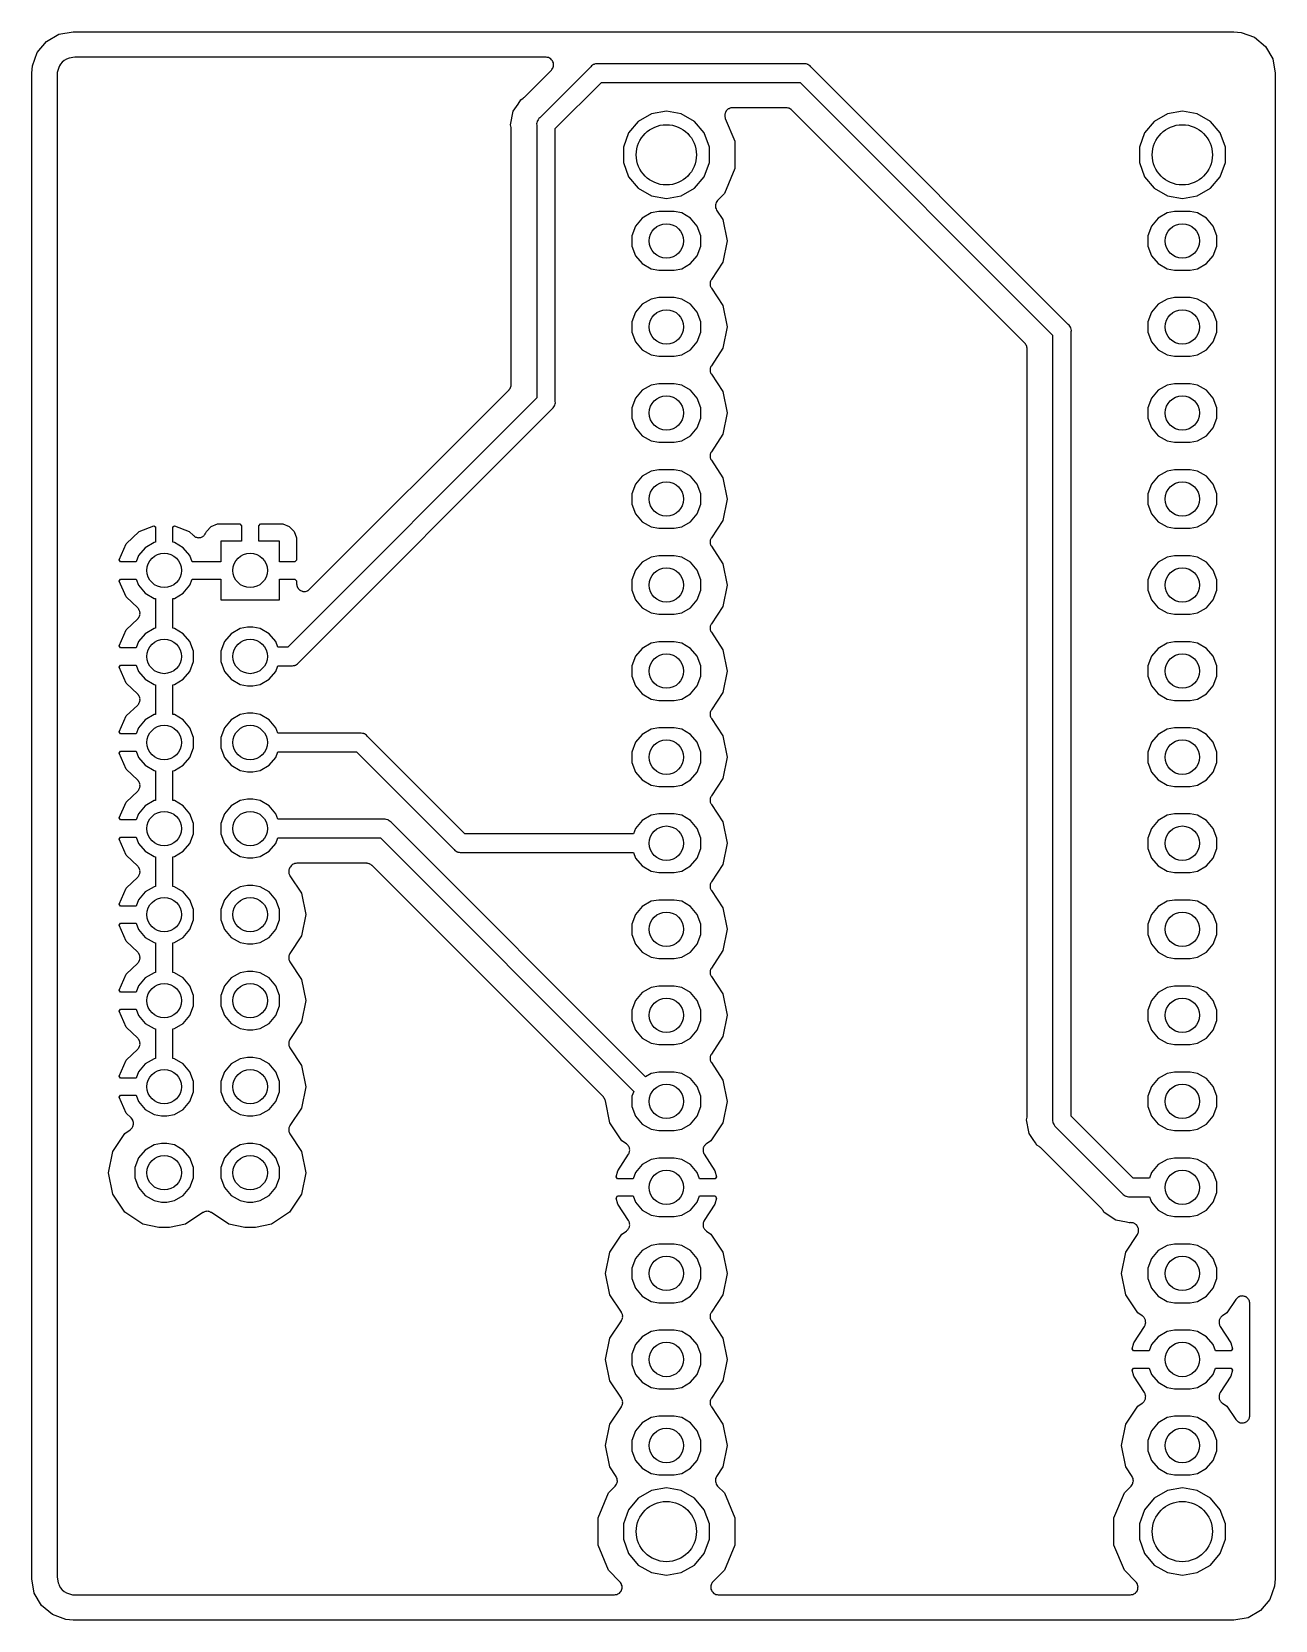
# Model space of a CAD drawing. Extents: x 2.9 to 39.7, y 4.1 to 51.
import ezdxf

# ---------------------------------------------------------------- set-up
doc = ezdxf.new("R2010")
doc.units = 0
doc.header["$MEASUREMENT"] = 0
doc.layers.add('BLACK', color=7, linetype='CONTINUOUS')

msp = doc.modelspace()

# ---------------------------------------------------------------- linework, layer by layer
at = {"layer": 'BLACK', "linetype": 'CONTINUOUS'}
for points in [[(4.164, 4.068), (3.952, 4.086), (3.552, 4.232), (3.228, 4.504), (3.016, 4.871), (2.942, 5.292), (2.942, 49.736), (2.961, 49.948), (3.106, 50.348), (3.378, 50.672), (3.745, 50.884), (4.166, 50.958), (38.45, 50.958), (38.662, 50.939), (39.062, 50.794), (39.386, 50.522), (39.598, 50.155), (39.672, 49.734), (39.672, 5.29), (39.653, 5.078), (39.508, 4.678), (39.236, 4.354), (38.869, 4.142), (38.448, 4.068)], [(3.695, 5.358), (3.695, 5.338), (3.725, 5.17), (3.74, 5.128), (3.752, 5.097), (3.792, 5.028), (3.835, 4.977), (3.842, 4.968), (3.903, 4.917), (3.97, 4.878), (4.088, 4.835), (4.117, 4.83), (4.146, 4.822), (4.187, 4.819), (4.197, 4.819), (4.207, 4.818), (20.155, 4.818), (20.184, 4.823), (20.213, 4.825), (20.222, 4.83), (20.232, 4.831), (20.258, 4.846), (20.284, 4.858), (20.291, 4.865), (20.3, 4.87), (20.319, 4.893), (20.339, 4.914), (20.344, 4.923), (20.35, 4.93), (20.36, 4.958), (20.372, 4.985), (20.373, 4.994), (20.377, 5.004), (20.377, 5.033), (20.379, 5.062), (20.377, 5.072), (20.377, 5.082), (20.367, 5.109), (20.359, 5.138), (20.353, 5.146), (20.35, 5.155), (20.331, 5.178), (20.314, 5.202), (19.976, 5.541), (19.668, 6.283), (19.668, 7.087), (19.976, 7.829), (20.176, 8.029), (20.197, 8.059), (20.219, 8.089), (20.219, 8.091), (20.221, 8.093), (20.23, 8.129), (20.24, 8.164), (20.24, 8.166), (20.241, 8.169), (20.238, 8.205), (20.235, 8.242), (20.234, 8.244), (20.234, 8.247), (20.219, 8.28), (20.204, 8.313), (20.016, 8.595), (19.89, 9.225), (20.016, 9.854), (20.36, 10.37), (20.366, 10.383), (20.375, 10.395), (20.382, 10.419), (20.391, 10.441), (20.392, 10.456), (20.397, 10.47), (20.395, 10.495), (20.397, 10.519), (20.392, 10.533), (20.391, 10.548), (20.382, 10.571), (20.375, 10.594), (20.366, 10.606), (20.36, 10.62), (20.016, 11.135), (19.89, 11.765), (20.016, 12.394), (20.36, 12.91), (20.366, 12.923), (20.375, 12.935), (20.382, 12.959), (20.391, 12.981), (20.392, 12.996), (20.397, 13.01), (20.395, 13.035), (20.397, 13.059), (20.392, 13.073), (20.391, 13.088), (20.382, 13.111), (20.375, 13.134), (20.366, 13.146), (20.36, 13.16), (20.016, 13.675), (19.89, 14.305), (20.016, 14.934), (20.372, 15.468), (20.506, 15.557), (20.519, 15.57), (20.533, 15.579), (20.547, 15.596), (20.562, 15.611), (20.57, 15.627), (20.581, 15.641), (20.587, 15.662), (20.597, 15.681), (20.599, 15.699), (20.604, 15.716), (20.603, 15.738), (20.605, 15.759), (20.601, 15.776), (20.6, 15.794), (20.592, 15.814), (20.587, 15.835), (20.577, 15.85), (20.57, 15.866), (20.257, 16.354), (20.207, 16.53), (20.246, 16.591), (20.709, 16.591), (20.776, 16.406), (20.972, 16.173), (21.236, 16.021), (21.46, 15.981), (21.916, 15.981), (22.14, 16.021), (22.404, 16.173), (22.6, 16.406), (22.667, 16.591), (23.13, 16.591), (23.169, 16.53), (23.119, 16.354), (22.806, 15.866), (22.799, 15.85), (22.789, 15.835), (22.784, 15.814), (22.776, 15.794), (22.775, 15.776), (22.771, 15.759), (22.773, 15.738), (22.772, 15.716), (22.777, 15.699), (22.779, 15.681), (22.789, 15.662), (22.795, 15.641), (22.806, 15.627), (22.814, 15.611), (22.829, 15.596), (22.843, 15.579), (22.857, 15.57), (22.87, 15.557), (23.004, 15.468), (23.36, 14.934), (23.486, 14.305), (23.36, 13.675), (23.016, 13.16), (23.01, 13.146), (23.001, 13.134), (22.994, 13.111), (22.985, 13.088), (22.984, 13.073), (22.979, 13.059), (22.981, 13.035), (22.979, 13.01), (22.984, 12.996), (22.985, 12.981), (22.994, 12.959), (23.001, 12.935), (23.01, 12.923), (23.016, 12.91), (23.36, 12.394), (23.486, 11.765), (23.36, 11.135), (23.016, 10.62), (23.01, 10.606), (23.001, 10.594), (22.994, 10.571), (22.985, 10.548), (22.984, 10.533), (22.979, 10.519), (22.981, 10.495), (22.979, 10.47), (22.984, 10.456), (22.985, 10.441), (22.994, 10.419), (23.001, 10.395), (23.01, 10.383), (23.016, 10.37), (23.36, 9.854), (23.486, 9.225), (23.36, 8.595), (23.172, 8.313), (23.157, 8.28), (23.142, 8.247), (23.142, 8.244), (23.141, 8.242), (23.138, 8.205), (23.135, 8.169), (23.136, 8.166), (23.136, 8.164), (23.146, 8.129), (23.155, 8.093), (23.157, 8.091), (23.157, 8.089), (23.179, 8.059), (23.2, 8.029), (23.4, 7.829), (23.708, 7.087), (23.708, 6.283), (23.4, 5.541), (23.062, 5.202), (23.045, 5.178), (23.026, 5.155), (23.023, 5.146), (23.017, 5.138), (23.009, 5.109), (22.999, 5.082), (22.999, 5.072), (22.997, 5.062), (22.999, 5.033), (22.999, 5.004), (23.003, 4.994), (23.004, 4.985), (23.016, 4.958), (23.026, 4.93), (23.032, 4.923), (23.037, 4.914), (23.057, 4.893), (23.076, 4.87), (23.085, 4.865), (23.092, 4.858), (23.119, 4.846), (23.144, 4.831), (23.154, 4.83), (23.163, 4.825), (23.192, 4.823), (23.221, 4.818), (35.395, 4.818), (35.424, 4.823), (35.453, 4.825), (35.462, 4.83), (35.472, 4.831), (35.498, 4.846), (35.524, 4.858), (35.531, 4.865), (35.54, 4.87), (35.559, 4.893), (35.579, 4.914), (35.584, 4.923), (35.59, 4.93), (35.6, 4.958), (35.612, 4.985), (35.613, 4.994), (35.617, 5.004), (35.617, 5.033), (35.619, 5.062), (35.617, 5.072), (35.617, 5.082), (35.607, 5.109), (35.599, 5.138), (35.593, 5.146), (35.59, 5.155), (35.571, 5.178), (35.554, 5.202), (35.216, 5.541), (34.908, 6.283), (34.908, 7.087), (35.216, 7.829), (35.416, 8.029), (35.437, 8.059), (35.459, 8.089), (35.459, 8.091), (35.461, 8.093), (35.47, 8.129), (35.48, 8.164), (35.48, 8.166), (35.481, 8.169), (35.478, 8.205), (35.475, 8.242), (35.474, 8.244), (35.474, 8.247), (35.459, 8.28), (35.444, 8.313), (35.256, 8.595), (35.13, 9.225), (35.256, 9.854), (35.612, 10.388), (35.746, 10.477), (35.759, 10.49), (35.773, 10.499), (35.787, 10.516), (35.802, 10.531), (35.81, 10.547), (35.821, 10.561), (35.827, 10.582), (35.837, 10.601), (35.839, 10.619), (35.844, 10.636), (35.843, 10.658), (35.845, 10.679), (35.841, 10.696), (35.84, 10.714), (35.832, 10.734), (35.827, 10.755), (35.817, 10.77), (35.81, 10.786), (35.497, 11.274), (35.447, 11.45), (35.486, 11.511), (35.949, 11.511), (36.016, 11.326), (36.212, 11.093), (36.476, 10.941), (36.7, 10.901), (37.156, 10.901), (37.38, 10.941), (37.644, 11.093), (37.84, 11.326), (37.907, 11.511), (38.37, 11.511), (38.409, 11.45), (38.359, 11.274), (38.046, 10.786), (38.039, 10.77), (38.029, 10.755), (38.024, 10.734), (38.016, 10.714), (38.015, 10.696), (38.011, 10.679), (38.013, 10.658), (38.012, 10.636), (38.017, 10.619), (38.019, 10.601), (38.029, 10.582), (38.035, 10.561), (38.046, 10.547), (38.054, 10.531), (38.069, 10.516), (38.083, 10.499), (38.097, 10.49), (38.11, 10.477), (38.244, 10.388), (38.51, 9.99), (38.518, 9.981), (38.525, 9.97), (38.545, 9.953), (38.564, 9.933), (38.575, 9.928), (38.585, 9.92), (38.61, 9.911), (38.634, 9.899), (38.646, 9.897), (38.658, 9.893), (38.685, 9.893), (38.712, 9.89), (38.724, 9.893), (38.736, 9.893), (38.761, 9.902), (38.788, 9.909), (38.798, 9.916), (38.81, 9.92), (38.83, 9.937), (38.853, 9.952), (38.86, 9.962), (38.869, 9.97), (38.883, 9.993), (38.899, 10.015), (38.902, 10.027), (38.908, 10.038), (38.913, 10.064), (38.921, 10.09), (38.92, 10.103), (38.922, 10.115), (38.922, 13.415), (38.92, 13.427), (38.921, 13.439), (38.913, 13.465), (38.908, 13.492), (38.902, 13.502), (38.899, 13.514), (38.883, 13.536), (38.869, 13.559), (38.86, 13.567), (38.853, 13.577), (38.83, 13.592), (38.81, 13.61), (38.798, 13.614), (38.788, 13.621), (38.761, 13.627), (38.736, 13.636), (38.724, 13.636), (38.712, 13.639), (38.685, 13.636), (38.658, 13.636), (38.646, 13.632), (38.634, 13.631), (38.61, 13.619), (38.585, 13.61), (38.575, 13.602), (38.564, 13.596), (38.545, 13.577), (38.525, 13.559), (38.518, 13.549), (38.51, 13.54), (38.244, 13.141), (38.11, 13.052), (38.097, 13.04), (38.083, 13.03), (38.069, 13.013), (38.054, 12.998), (38.046, 12.982), (38.035, 12.968), (38.029, 12.947), (38.019, 12.928), (38.017, 12.91), (38.012, 12.894), (38.013, 12.872), (38.011, 12.85), (38.015, 12.833), (38.016, 12.816), (38.024, 12.796), (38.029, 12.774), (38.039, 12.76), (38.046, 12.743), (38.359, 12.256), (38.409, 12.079), (38.37, 12.019), (37.907, 12.019), (37.84, 12.203), (37.644, 12.437), (37.38, 12.589), (37.156, 12.628), (36.7, 12.628), (36.476, 12.589), (36.212, 12.437), (36.016, 12.203), (35.949, 12.019), (35.486, 12.019), (35.447, 12.079), (35.497, 12.256), (35.81, 12.743), (35.817, 12.76), (35.827, 12.774), (35.832, 12.796), (35.84, 12.816), (35.841, 12.833), (35.845, 12.85), (35.843, 12.872), (35.844, 12.894), (35.839, 12.91), (35.837, 12.928), (35.827, 12.947), (35.821, 12.968), (35.81, 12.982), (35.802, 12.998), (35.787, 13.013), (35.773, 13.03), (35.759, 13.04), (35.746, 13.052), (35.612, 13.141), (35.256, 13.675), (35.13, 14.305), (35.256, 14.934), (35.6, 15.45), (35.606, 15.463), (35.615, 15.475), (35.622, 15.499), (35.631, 15.521), (35.632, 15.536), (35.637, 15.55), (35.635, 15.575), (35.637, 15.599), (35.632, 15.613), (35.631, 15.628), (35.622, 15.651), (35.621, 15.653), (35.619, 15.661), (35.618, 15.664), (35.615, 15.674), (35.606, 15.686), (35.6, 15.7), (35.597, 15.705), (35.586, 15.715), (35.579, 15.728), (35.57, 15.735), (35.569, 15.737), (35.561, 15.742), (35.56, 15.743), (35.543, 15.761), (35.529, 15.768), (35.518, 15.777), (35.495, 15.785), (35.473, 15.796), (35.458, 15.797), (35.444, 15.802), (35.419, 15.802), (35.395, 15.804), (35.381, 15.801), (35.366, 15.8), (35.362, 15.8), (35.283, 15.815), (34.962, 15.879), (34.623, 16.106), (34.578, 16.173), (34.563, 16.189), (34.55, 16.207), (32.734, 18.023), (32.716, 18.036), (32.7, 18.051), (32.633, 18.096), (32.588, 18.163), (32.523, 18.26), (32.406, 18.435), (32.396, 18.485), (32.327, 18.835), (32.343, 18.914), (32.343, 18.936), (32.347, 18.958), (32.347, 41.6), (32.345, 41.61), (32.346, 41.62), (32.339, 41.648), (32.333, 41.677), (32.328, 41.686), (32.326, 41.695), (32.309, 41.719), (32.294, 41.745), (32.287, 41.751), (32.281, 41.759), (25.393, 48.647), (25.385, 48.653), (25.379, 48.66), (25.353, 48.675), (25.329, 48.692), (25.32, 48.694), (25.311, 48.699), (25.282, 48.705), (25.254, 48.712), (25.244, 48.711), (25.234, 48.713), (23.636, 48.713), (23.612, 48.709), (23.588, 48.708), (23.574, 48.702), (23.559, 48.699), (23.538, 48.687), (23.515, 48.678), (23.504, 48.668), (23.492, 48.66), (23.476, 48.642), (23.458, 48.625), (23.451, 48.612), (23.441, 48.6), (23.433, 48.577), (23.422, 48.556), (23.42, 48.541), (23.415, 48.527), (23.415, 48.503), (23.411, 48.478), (23.415, 48.464), (23.415, 48.449), (23.423, 48.426), (23.428, 48.402), (23.708, 47.727), (23.708, 46.923), (23.4, 46.181), (23.2, 45.98), (23.179, 45.95), (23.157, 45.921), (23.157, 45.918), (23.155, 45.916), (23.146, 45.881), (23.136, 45.846), (23.136, 45.843), (23.135, 45.841), (23.138, 45.804), (23.141, 45.768), (23.142, 45.766), (23.142, 45.763), (23.157, 45.73), (23.172, 45.696), (23.36, 45.415), (23.486, 44.785), (23.36, 44.155), (23.016, 43.64), (23.01, 43.626), (23.001, 43.615), (22.994, 43.591), (22.985, 43.568), (22.984, 43.554), (22.979, 43.539), (22.981, 43.515), (22.979, 43.491), (22.984, 43.476), (22.985, 43.462), (22.994, 43.439), (23.001, 43.415), (23.01, 43.404), (23.016, 43.39), (23.36, 42.875), (23.486, 42.245), (23.36, 41.615), (23.016, 41.1), (23.01, 41.086), (23.001, 41.075), (22.994, 41.051), (22.985, 41.028), (22.984, 41.014), (22.979, 40.999), (22.981, 40.975), (22.979, 40.951), (22.984, 40.936), (22.985, 40.922), (22.994, 40.899), (23.001, 40.875), (23.01, 40.864), (23.016, 40.85), (23.36, 40.335), (23.486, 39.705), (23.36, 39.075), (23.016, 38.56), (23.01, 38.546), (23.001, 38.535), (22.994, 38.511), (22.985, 38.488), (22.984, 38.474), (22.979, 38.459), (22.981, 38.435), (22.979, 38.411), (22.984, 38.396), (22.985, 38.382), (22.994, 38.359), (23.001, 38.335), (23.01, 38.324), (23.016, 38.31), (23.36, 37.794), (23.486, 37.165), (23.36, 36.535), (23.016, 36.02), (23.01, 36.006), (23.001, 35.994), (22.994, 35.971), (22.985, 35.948), (22.984, 35.933), (22.979, 35.919), (22.981, 35.895), (22.979, 35.87), (22.984, 35.856), (22.985, 35.841), (22.994, 35.819), (23.001, 35.795), (23.01, 35.783), (23.016, 35.77), (23.36, 35.254), (23.486, 34.625), (23.36, 33.995), (23.016, 33.48), (23.01, 33.466), (23.001, 33.454), (22.994, 33.431), (22.985, 33.408), (22.984, 33.393), (22.979, 33.379), (22.981, 33.355), (22.979, 33.33), (22.984, 33.316), (22.985, 33.301), (22.994, 33.279), (23.001, 33.255), (23.01, 33.243), (23.016, 33.23), (23.36, 32.714), (23.486, 32.085), (23.36, 31.455), (23.016, 30.94), (23.01, 30.926), (23.001, 30.914), (22.994, 30.891), (22.985, 30.868), (22.984, 30.853), (22.979, 30.839), (22.981, 30.815), (22.979, 30.79), (22.984, 30.776), (22.985, 30.761), (22.994, 30.739), (23.001, 30.715), (23.01, 30.703), (23.016, 30.69), (23.36, 30.174), (23.486, 29.545), (23.36, 28.915), (23.016, 28.4), (23.01, 28.386), (23.001, 28.374), (22.994, 28.351), (22.985, 28.328), (22.984, 28.313), (22.979, 28.299), (22.981, 28.275), (22.979, 28.25), (22.984, 28.236), (22.985, 28.221), (22.994, 28.199), (23.001, 28.175), (23.01, 28.163), (23.016, 28.15), (23.36, 27.634), (23.486, 27.005), (23.36, 26.375), (23.016, 25.86), (23.01, 25.846), (23.001, 25.834), (22.994, 25.811), (22.985, 25.788), (22.984, 25.773), (22.979, 25.759), (22.981, 25.735), (22.979, 25.71), (22.984, 25.696), (22.985, 25.681), (22.994, 25.659), (23.001, 25.635), (23.01, 25.623), (23.016, 25.61), (23.36, 25.094), (23.486, 24.465), (23.36, 23.835), (23.016, 23.32), (23.01, 23.306), (23.001, 23.294), (22.994, 23.271), (22.985, 23.248), (22.984, 23.233), (22.979, 23.219), (22.981, 23.195), (22.979, 23.17), (22.984, 23.156), (22.985, 23.141), (22.994, 23.119), (23.001, 23.095), (23.01, 23.083), (23.016, 23.07), (23.36, 22.554), (23.486, 21.925), (23.36, 21.295), (23.016, 20.78), (23.01, 20.766), (23.001, 20.754), (22.994, 20.731), (22.985, 20.708), (22.984, 20.693), (22.979, 20.679), (22.981, 20.655), (22.979, 20.63), (22.984, 20.616), (22.985, 20.601), (22.994, 20.579), (23.001, 20.555), (23.01, 20.543), (23.016, 20.53), (23.36, 20.014), (23.486, 19.385), (23.36, 18.755), (23.004, 18.221), (22.87, 18.132), (22.857, 18.12), (22.843, 18.11), (22.829, 18.093), (22.814, 18.078), (22.806, 18.062), (22.795, 18.048), (22.789, 18.027), (22.779, 18.008), (22.777, 17.99), (22.772, 17.974), (22.773, 17.952), (22.771, 17.93), (22.775, 17.913), (22.776, 17.896), (22.784, 17.876), (22.789, 17.854), (22.799, 17.84), (22.806, 17.823), (23.119, 17.336), (23.169, 17.159), (23.13, 17.099), (22.667, 17.099), (22.6, 17.283), (22.404, 17.517), (22.14, 17.669), (21.916, 17.708), (21.46, 17.708), (21.236, 17.669), (20.972, 17.517), (20.776, 17.283), (20.709, 17.099), (20.246, 17.099), (20.207, 17.159), (20.257, 17.336), (20.57, 17.823), (20.577, 17.84), (20.587, 17.854), (20.592, 17.876), (20.6, 17.896), (20.601, 17.913), (20.605, 17.93), (20.603, 17.952), (20.604, 17.974), (20.599, 17.99), (20.597, 18.008), (20.587, 18.027), (20.581, 18.048), (20.57, 18.062), (20.562, 18.078), (20.547, 18.093), (20.533, 18.11), (20.519, 18.12), (20.506, 18.132), (20.372, 18.221), (20.016, 18.755), (19.888, 19.399), (19.878, 19.424), (19.871, 19.45), (19.864, 19.46), (19.859, 19.471), (19.842, 19.492), (19.826, 19.514), (12.994, 26.346), (12.986, 26.351), (12.98, 26.359), (12.954, 26.374), (12.93, 26.39), (12.921, 26.393), (12.912, 26.398), (12.883, 26.403), (12.855, 26.411), (12.845, 26.41), (12.835, 26.412), (10.77, 26.412), (10.739, 26.406), (10.707, 26.403), (10.701, 26.399), (10.693, 26.398), (10.666, 26.382), (10.637, 26.368), (10.632, 26.363), (10.626, 26.359), (10.605, 26.335), (10.583, 26.312), (10.57, 26.292), (10.564, 26.278), (10.555, 26.266), (10.548, 26.242), (10.539, 26.22), (10.538, 26.205), (10.533, 26.191), (10.535, 26.167), (10.533, 26.142), (10.538, 26.128), (10.539, 26.113), (10.548, 26.091), (10.555, 26.067), (10.564, 26.055), (10.57, 26.042), (10.914, 25.526), (11.04, 24.897), (10.914, 24.267), (10.57, 23.752), (10.564, 23.738), (10.555, 23.726), (10.548, 23.702), (10.539, 23.68), (10.538, 23.665), (10.533, 23.651), (10.535, 23.627), (10.533, 23.602), (10.538, 23.588), (10.539, 23.573), (10.548, 23.551), (10.555, 23.527), (10.564, 23.515), (10.57, 23.502), (10.914, 22.986), (11.04, 22.357), (10.914, 21.727), (10.57, 21.212), (10.564, 21.198), (10.555, 21.186), (10.548, 21.162), (10.539, 21.14), (10.538, 21.125), (10.533, 21.111), (10.535, 21.087), (10.533, 21.062), (10.538, 21.048), (10.539, 21.033), (10.548, 21.011), (10.555, 20.987), (10.564, 20.975), (10.57, 20.962), (10.914, 20.446), (11.04, 19.817), (10.914, 19.187), (10.57, 18.672), (10.564, 18.658), (10.555, 18.646), (10.548, 18.622), (10.539, 18.6), (10.538, 18.585), (10.533, 18.571), (10.535, 18.547), (10.533, 18.522), (10.538, 18.508), (10.539, 18.493), (10.548, 18.471), (10.555, 18.447), (10.564, 18.435), (10.57, 18.422), (10.914, 17.906), (11.04, 17.277), (10.914, 16.647), (10.558, 16.113), (10.024, 15.757), (9.553, 15.663), (9.235, 15.663), (8.765, 15.757), (8.249, 16.101), (8.236, 16.107), (8.224, 16.116), (8.2, 16.123), (8.178, 16.132), (8.163, 16.133), (8.149, 16.138), (8.124, 16.136), (8.1, 16.138), (8.086, 16.133), (8.071, 16.132), (8.048, 16.123), (8.025, 16.116), (8.013, 16.107), (7.999, 16.101), (7.484, 15.757), (7.013, 15.663), (6.695, 15.663), (6.225, 15.757), (5.691, 16.113), (5.334, 16.647), (5.209, 17.277), (5.334, 17.906), (5.691, 18.44), (5.848, 18.545), (5.852, 18.548), (5.856, 18.55), (5.88, 18.575), (5.904, 18.599), (5.907, 18.603), (5.91, 18.607), (5.924, 18.638), (5.939, 18.669), (5.94, 18.674), (5.942, 18.678), (5.944, 18.712), (5.948, 18.747), (5.946, 18.751), (5.947, 18.756), (5.937, 18.789), (5.929, 18.822), (5.926, 18.827), (5.925, 18.831), (5.905, 18.859), (5.886, 18.887), (5.882, 18.89), (5.879, 18.894), (5.734, 19.033), (5.527, 19.504), (5.565, 19.563), (6.028, 19.563), (6.095, 19.378), (6.291, 19.145), (6.554, 18.993), (6.779, 18.953), (6.93, 18.953), (7.154, 18.993), (7.418, 19.145), (7.614, 19.378), (7.718, 19.664), (7.718, 19.969), (7.614, 20.255), (7.418, 20.488), (7.154, 20.641), (7.108, 20.649), (7.108, 21.524), (7.154, 21.533), (7.418, 21.685), (7.614, 21.918), (7.718, 22.204), (7.718, 22.509), (7.614, 22.795), (7.418, 23.028), (7.154, 23.181), (7.108, 23.189), (7.108, 24.064), (7.154, 24.073), (7.418, 24.225), (7.614, 24.458), (7.718, 24.744), (7.718, 25.049), (7.614, 25.335), (7.418, 25.568), (7.154, 25.721), (7.108, 25.729), (7.108, 26.604), (7.154, 26.613), (7.418, 26.765), (7.614, 26.998), (7.718, 27.284), (7.718, 27.589), (7.614, 27.875), (7.418, 28.108), (7.154, 28.261), (7.108, 28.269), (7.108, 29.144), (7.154, 29.153), (7.418, 29.305), (7.614, 29.538), (7.718, 29.824), (7.718, 30.129), (7.614, 30.415), (7.418, 30.648), (7.154, 30.801), (7.108, 30.809), (7.108, 31.684), (7.154, 31.693), (7.418, 31.845), (7.614, 32.078), (7.718, 32.364), (7.718, 32.669), (7.614, 32.955), (7.418, 33.188), (7.154, 33.341), (7.108, 33.349), (7.108, 34.224), (7.154, 34.233), (7.418, 34.385), (7.614, 34.618), (7.681, 34.803), (8.531, 34.803), (8.531, 34.193), (10.258, 34.193), (10.258, 34.803), (10.715, 34.803), (10.766, 34.751), (10.766, 34.66), (10.771, 34.631), (10.774, 34.601), (10.778, 34.592), (10.78, 34.583), (10.794, 34.557), (10.807, 34.531), (10.814, 34.524), (10.819, 34.515), (10.841, 34.496), (10.862, 34.475), (10.871, 34.471), (10.878, 34.465), (10.906, 34.455), (10.933, 34.442), (10.943, 34.441), (10.952, 34.438), (10.981, 34.438), (11.011, 34.435), (11.02, 34.438), (11.03, 34.438), (11.058, 34.448), (11.086, 34.456), (11.094, 34.461), (11.104, 34.465), (11.126, 34.484), (11.15, 34.501), (17.041, 40.392), (17.047, 40.4), (17.054, 40.406), (17.069, 40.432), (17.086, 40.456), (17.088, 40.465), (17.093, 40.474), (17.099, 40.503), (17.106, 40.531), (17.105, 40.541), (17.107, 40.551), (17.107, 48.091), (17.103, 48.113), (17.103, 48.135), (17.087, 48.214), (17.166, 48.614), (17.307, 48.824), (17.393, 48.953), (17.46, 48.998), (17.476, 49.013), (17.494, 49.026), (18.292, 49.824), (18.309, 49.848), (18.328, 49.87), (18.331, 49.88), (18.337, 49.888), (18.345, 49.916), (18.355, 49.944), (18.355, 49.954), (18.357, 49.963), (18.355, 49.993), (18.355, 50.022), (18.351, 50.031), (18.351, 50.041), (18.338, 50.068), (18.328, 50.095), (18.322, 50.103), (18.318, 50.112), (18.297, 50.133), (18.278, 50.155), (18.269, 50.16), (18.262, 50.167), (18.236, 50.18), (18.21, 50.194), (18.2, 50.196), (18.191, 50.2), (18.162, 50.203), (18.133, 50.208), (4.252, 50.208), (4.232, 50.205), (4.213, 50.205), (4.045, 50.175), (3.971, 50.148), (3.902, 50.108), (3.842, 50.058), (3.791, 49.997), (3.766, 49.953), (3.752, 49.93), (3.709, 49.812), (3.704, 49.783), (3.696, 49.754), (3.693, 49.713), (3.694, 49.703), (3.692, 49.693), (3.692, 5.377)], [(37.38, 16.021), (37.644, 16.173), (37.84, 16.406), (37.944, 16.692), (37.944, 16.997), (37.84, 17.283), (37.644, 17.517), (37.38, 17.669), (37.156, 17.708), (36.7, 17.708), (36.476, 17.669), (36.212, 17.517), (36.016, 17.283), (35.957, 17.12), (35.476, 17.12), (33.647, 18.949), (33.647, 42.106), (33.65, 42.142), (33.641, 42.178), (33.634, 42.214), (33.628, 42.224), (33.625, 42.236), (33.604, 42.266), (33.586, 42.297), (33.558, 42.321), (25.955, 49.924), (25.931, 49.952), (25.9, 49.97), (25.87, 49.991), (25.858, 49.994), (25.848, 50), (25.812, 50.007), (25.776, 50.016), (25.74, 50.013), (19.668, 50.013), (19.632, 50.016), (19.596, 50.007), (19.56, 50), (19.55, 49.994), (19.538, 49.991), (19.508, 49.97), (19.477, 49.952), (19.453, 49.924), (17.946, 48.417), (17.918, 48.393), (17.9, 48.362), (17.879, 48.332), (17.876, 48.32), (17.87, 48.31), (17.863, 48.274), (17.854, 48.238), (17.857, 48.202), (17.857, 40.147), (10.502, 32.792), (10.213, 32.792), (10.154, 32.955), (9.958, 33.188), (9.694, 33.341), (9.47, 33.38), (9.319, 33.38), (9.094, 33.341), (8.831, 33.188), (8.635, 32.955), (8.531, 32.669), (8.531, 32.364), (8.635, 32.078), (8.831, 31.845), (9.094, 31.693), (9.319, 31.653), (9.47, 31.653), (9.694, 31.693), (9.958, 31.845), (10.154, 32.078), (10.213, 32.242), (10.604, 32.242), (10.64, 32.238), (10.675, 32.248), (10.711, 32.254), (10.722, 32.26), (10.734, 32.263), (10.764, 32.284), (10.795, 32.303), (10.819, 32.331), (18.318, 39.83), (18.346, 39.854), (18.364, 39.885), (18.385, 39.915), (18.388, 39.927), (18.394, 39.938), (18.401, 39.974), (18.41, 40.009), (18.407, 40.045), (18.407, 48.1), (19.77, 49.463), (25.638, 49.463), (33.097, 42.004), (33.097, 18.847), (33.094, 18.81), (33.103, 18.775), (33.11, 18.739), (33.116, 18.729), (33.119, 18.717), (33.14, 18.687), (33.158, 18.655), (33.186, 18.632), (35.159, 16.659), (35.183, 16.631), (35.214, 16.613), (35.244, 16.592), (35.256, 16.588), (35.266, 16.582), (35.302, 16.576), (35.338, 16.567), (35.374, 16.57), (35.957, 16.57), (36.016, 16.406), (36.212, 16.173), (36.476, 16.021), (36.7, 15.981), (37.156, 15.981)], [(22.129, 46.113), (22.517, 46.337), (22.805, 46.68), (22.958, 47.101), (22.958, 47.549), (22.805, 47.97), (22.517, 48.313), (22.129, 48.537), (21.688, 48.615), (21.247, 48.537), (20.859, 48.313), (20.571, 47.97), (20.418, 47.549), (20.418, 47.101), (20.571, 46.68), (20.859, 46.337), (21.247, 46.113), (21.688, 46.035)], [(37.369, 46.113), (37.757, 46.337), (38.045, 46.68), (38.198, 47.101), (38.198, 47.549), (38.045, 47.97), (37.757, 48.313), (37.369, 48.537), (36.928, 48.615), (36.487, 48.537), (36.099, 48.313), (35.811, 47.97), (35.658, 47.549), (35.658, 47.101), (35.811, 46.68), (36.099, 46.337), (36.487, 46.113), (36.928, 46.035)], [(22.14, 43.961), (22.404, 44.113), (22.6, 44.347), (22.704, 44.633), (22.704, 44.937), (22.6, 45.223), (22.404, 45.457), (22.14, 45.609), (21.916, 45.649), (21.46, 45.649), (21.236, 45.609), (20.972, 45.457), (20.776, 45.223), (20.672, 44.937), (20.672, 44.633), (20.776, 44.347), (20.972, 44.113), (21.236, 43.961), (21.46, 43.921), (21.916, 43.921)], [(37.38, 43.961), (37.644, 44.113), (37.84, 44.347), (37.944, 44.633), (37.944, 44.937), (37.84, 45.223), (37.644, 45.457), (37.38, 45.609), (37.156, 45.649), (36.7, 45.649), (36.476, 45.609), (36.212, 45.457), (36.016, 45.223), (35.912, 44.937), (35.912, 44.633), (36.016, 44.347), (36.212, 44.113), (36.476, 43.961), (36.7, 43.921), (37.156, 43.921)], [(22.14, 41.421), (22.404, 41.573), (22.6, 41.807), (22.704, 42.093), (22.704, 42.397), (22.6, 42.683), (22.404, 42.917), (22.14, 43.069), (21.916, 43.109), (21.46, 43.109), (21.236, 43.069), (20.972, 42.917), (20.776, 42.683), (20.672, 42.397), (20.672, 42.093), (20.776, 41.807), (20.972, 41.573), (21.236, 41.421), (21.46, 41.381), (21.916, 41.381)], [(37.38, 41.421), (37.644, 41.573), (37.84, 41.807), (37.944, 42.093), (37.944, 42.397), (37.84, 42.683), (37.644, 42.917), (37.38, 43.069), (37.156, 43.109), (36.7, 43.109), (36.476, 43.069), (36.212, 42.917), (36.016, 42.683), (35.912, 42.397), (35.912, 42.093), (36.016, 41.807), (36.212, 41.573), (36.476, 41.421), (36.7, 41.381), (37.156, 41.381)], [(22.14, 38.881), (22.404, 39.033), (22.6, 39.267), (22.704, 39.553), (22.704, 39.857), (22.6, 40.143), (22.404, 40.377), (22.14, 40.529), (21.916, 40.569), (21.46, 40.569), (21.236, 40.529), (20.972, 40.377), (20.776, 40.143), (20.672, 39.857), (20.672, 39.553), (20.776, 39.267), (20.972, 39.033), (21.236, 38.881), (21.46, 38.841), (21.916, 38.841)], [(37.38, 38.881), (37.644, 39.033), (37.84, 39.267), (37.944, 39.553), (37.944, 39.857), (37.84, 40.143), (37.644, 40.377), (37.38, 40.529), (37.156, 40.569), (36.7, 40.569), (36.476, 40.529), (36.212, 40.377), (36.016, 40.143), (35.912, 39.857), (35.912, 39.553), (36.016, 39.267), (36.212, 39.033), (36.476, 38.881), (36.7, 38.841), (37.156, 38.841)], [(22.14, 36.341), (22.404, 36.493), (22.6, 36.726), (22.704, 37.012), (22.704, 37.317), (22.6, 37.603), (22.404, 37.837), (22.14, 37.989), (21.916, 38.029), (21.46, 38.029), (21.236, 37.989), (20.972, 37.837), (20.776, 37.603), (20.672, 37.317), (20.672, 37.012), (20.776, 36.726), (20.972, 36.493), (21.236, 36.341), (21.46, 36.301), (21.916, 36.301)], [(37.38, 36.341), (37.644, 36.493), (37.84, 36.726), (37.944, 37.012), (37.944, 37.317), (37.84, 37.603), (37.644, 37.837), (37.38, 37.989), (37.156, 38.029), (36.7, 38.029), (36.476, 37.989), (36.212, 37.837), (36.016, 37.603), (35.912, 37.317), (35.912, 37.012), (36.016, 36.726), (36.212, 36.493), (36.476, 36.341), (36.7, 36.301), (37.156, 36.301)], [(5.565, 35.311), (5.527, 35.369), (5.734, 35.84), (6.119, 36.209), (6.551, 36.378), (6.6, 36.346), (6.6, 35.889), (6.554, 35.881), (6.291, 35.728), (6.095, 35.495), (6.028, 35.311)], [(7.681, 35.311), (7.614, 35.495), (7.418, 35.728), (7.154, 35.881), (7.108, 35.889), (7.108, 36.346), (7.157, 36.378), (7.59, 36.209), (7.718, 36.086), (7.736, 36.074), (7.753, 36.059), (7.769, 36.052), (7.783, 36.043), (7.804, 36.038), (7.825, 36.029), (7.842, 36.028), (7.859, 36.024), (7.881, 36.027), (7.903, 36.026), (7.919, 36.031), (7.936, 36.033), (7.956, 36.043), (7.977, 36.049), (7.991, 36.06), (8.006, 36.067), (8.022, 36.083), (8.039, 36.097), (8.049, 36.111), (8.061, 36.124), (8.069, 36.144), (8.081, 36.163), (8.1, 36.208), (8.243, 36.351), (8.43, 36.428), (9.089, 36.428), (9.14, 36.377), (9.14, 35.92), (8.531, 35.92), (8.531, 35.311)], [(10.258, 35.311), (10.258, 35.92), (9.648, 35.92), (9.648, 36.377), (9.7, 36.428), (10.359, 36.428), (10.546, 36.351), (10.689, 36.208), (10.766, 36.021), (10.766, 35.362), (10.715, 35.311)], [(22.14, 33.801), (22.404, 33.953), (22.6, 34.186), (22.704, 34.472), (22.704, 34.777), (22.6, 35.063), (22.404, 35.297), (22.14, 35.449), (21.916, 35.488), (21.46, 35.488), (21.236, 35.449), (20.972, 35.297), (20.776, 35.063), (20.672, 34.777), (20.672, 34.472), (20.776, 34.186), (20.972, 33.953), (21.236, 33.801), (21.46, 33.761), (21.916, 33.761)], [(37.38, 33.801), (37.644, 33.953), (37.84, 34.186), (37.944, 34.472), (37.944, 34.777), (37.84, 35.063), (37.644, 35.297), (37.38, 35.449), (37.156, 35.488), (36.7, 35.488), (36.476, 35.449), (36.212, 35.297), (36.016, 35.063), (35.912, 34.777), (35.912, 34.472), (36.016, 34.186), (36.212, 33.953), (36.476, 33.801), (36.7, 33.761), (37.156, 33.761)], [(5.565, 32.771), (5.527, 32.829), (5.734, 33.3), (6.072, 33.624), (6.086, 33.644), (6.103, 33.661), (6.109, 33.675), (6.118, 33.687), (6.125, 33.711), (6.135, 33.733), (6.136, 33.748), (6.14, 33.762), (6.138, 33.787), (6.14, 33.811), (6.136, 33.825), (6.135, 33.84), (6.125, 33.863), (6.118, 33.886), (6.109, 33.898), (6.103, 33.912), (6.086, 33.929), (6.072, 33.949), (5.734, 34.273), (5.527, 34.744), (5.565, 34.803), (6.028, 34.803), (6.095, 34.618), (6.291, 34.385), (6.554, 34.233), (6.6, 34.224), (6.6, 33.349), (6.554, 33.341), (6.291, 33.188), (6.095, 32.955), (6.028, 32.771)], [(22.14, 31.261), (22.404, 31.413), (22.6, 31.646), (22.704, 31.932), (22.704, 32.237), (22.6, 32.523), (22.404, 32.757), (22.14, 32.909), (21.916, 32.948), (21.46, 32.948), (21.236, 32.909), (20.972, 32.757), (20.776, 32.523), (20.672, 32.237), (20.672, 31.932), (20.776, 31.646), (20.972, 31.413), (21.236, 31.261), (21.46, 31.221), (21.916, 31.221)], [(37.38, 31.261), (37.644, 31.413), (37.84, 31.646), (37.944, 31.932), (37.944, 32.237), (37.84, 32.523), (37.644, 32.757), (37.38, 32.909), (37.156, 32.948), (36.7, 32.948), (36.476, 32.909), (36.212, 32.757), (36.016, 32.523), (35.912, 32.237), (35.912, 31.932), (36.016, 31.646), (36.212, 31.413), (36.476, 31.261), (36.7, 31.221), (37.156, 31.221)], [(5.565, 30.231), (5.527, 30.289), (5.734, 30.76), (6.072, 31.084), (6.086, 31.104), (6.103, 31.121), (6.109, 31.135), (6.118, 31.147), (6.125, 31.171), (6.135, 31.193), (6.136, 31.208), (6.14, 31.222), (6.138, 31.247), (6.14, 31.271), (6.136, 31.285), (6.135, 31.3), (6.125, 31.323), (6.118, 31.346), (6.109, 31.358), (6.103, 31.372), (6.086, 31.389), (6.072, 31.409), (5.734, 31.733), (5.527, 32.204), (5.565, 32.263), (6.028, 32.263), (6.095, 32.078), (6.291, 31.845), (6.554, 31.693), (6.6, 31.684), (6.6, 30.809), (6.554, 30.801), (6.291, 30.648), (6.095, 30.415), (6.028, 30.231)], [(10.154, 30.415), (9.958, 30.648), (9.694, 30.801), (9.47, 30.84), (9.319, 30.84), (9.094, 30.801), (8.831, 30.648), (8.635, 30.415), (8.531, 30.129), (8.531, 29.824), (8.635, 29.538), (8.831, 29.305), (9.094, 29.153), (9.319, 29.113), (9.47, 29.113), (9.694, 29.153), (9.958, 29.305), (10.154, 29.538), (10.213, 29.702), (12.537, 29.702), (15.42, 26.819), (15.444, 26.791), (15.475, 26.773), (15.505, 26.752), (15.517, 26.748), (15.528, 26.742), (15.564, 26.736), (15.599, 26.727), (15.635, 26.73), (20.717, 26.73), (20.776, 26.566), (20.972, 26.333), (21.236, 26.181), (21.46, 26.141), (21.916, 26.141), (22.14, 26.181), (22.404, 26.333), (22.6, 26.566), (22.704, 26.852), (22.704, 27.157), (22.6, 27.443), (22.404, 27.677), (22.14, 27.829), (21.916, 27.868), (21.46, 27.868), (21.236, 27.829), (20.972, 27.677), (20.776, 27.443), (20.717, 27.28), (15.737, 27.28), (12.854, 30.163), (12.831, 30.19), (12.799, 30.209), (12.769, 30.23), (12.758, 30.233), (12.747, 30.239), (12.711, 30.245), (12.676, 30.255), (12.639, 30.252), (10.213, 30.252)], [(22.14, 28.721), (22.404, 28.873), (22.6, 29.106), (22.704, 29.392), (22.704, 29.697), (22.6, 29.983), (22.404, 30.217), (22.14, 30.369), (21.916, 30.408), (21.46, 30.408), (21.236, 30.369), (20.972, 30.217), (20.776, 29.983), (20.672, 29.697), (20.672, 29.392), (20.776, 29.106), (20.972, 28.873), (21.236, 28.721), (21.46, 28.681), (21.916, 28.681)], [(37.38, 28.721), (37.644, 28.873), (37.84, 29.106), (37.944, 29.392), (37.944, 29.697), (37.84, 29.983), (37.644, 30.217), (37.38, 30.369), (37.156, 30.408), (36.7, 30.408), (36.476, 30.369), (36.212, 30.217), (36.016, 29.983), (35.912, 29.697), (35.912, 29.392), (36.016, 29.106), (36.212, 28.873), (36.476, 28.721), (36.7, 28.681), (37.156, 28.681)], [(5.565, 27.691), (5.527, 27.749), (5.734, 28.22), (6.072, 28.544), (6.086, 28.564), (6.103, 28.581), (6.109, 28.595), (6.118, 28.607), (6.125, 28.631), (6.135, 28.653), (6.136, 28.668), (6.14, 28.682), (6.138, 28.707), (6.14, 28.731), (6.136, 28.745), (6.135, 28.76), (6.125, 28.783), (6.118, 28.806), (6.109, 28.818), (6.103, 28.832), (6.086, 28.849), (6.072, 28.869), (5.734, 29.193), (5.527, 29.664), (5.565, 29.723), (6.028, 29.723), (6.095, 29.538), (6.291, 29.305), (6.554, 29.153), (6.6, 29.144), (6.6, 28.269), (6.554, 28.261), (6.291, 28.108), (6.095, 27.875), (6.028, 27.691)], [(22.14, 18.561), (22.404, 18.713), (22.6, 18.946), (22.704, 19.232), (22.704, 19.537), (22.6, 19.823), (22.404, 20.057), (22.14, 20.209), (21.916, 20.248), (21.46, 20.248), (21.236, 20.209), (21.067, 20.111), (13.556, 27.623), (13.532, 27.65), (13.501, 27.669), (13.471, 27.69), (13.459, 27.693), (13.448, 27.699), (13.412, 27.705), (13.377, 27.715), (13.341, 27.712), (10.213, 27.712), (10.154, 27.875), (9.958, 28.108), (9.694, 28.261), (9.47, 28.3), (9.319, 28.3), (9.094, 28.261), (8.831, 28.108), (8.635, 27.875), (8.531, 27.589), (8.531, 27.284), (8.635, 26.998), (8.831, 26.765), (9.094, 26.613), (9.319, 26.573), (9.47, 26.573), (9.694, 26.613), (9.958, 26.765), (10.154, 26.998), (10.213, 27.162), (13.239, 27.162), (20.723, 19.677), (20.672, 19.537), (20.672, 19.232), (20.776, 18.946), (20.972, 18.713), (21.236, 18.561), (21.46, 18.521), (21.916, 18.521)], [(37.38, 26.181), (37.644, 26.333), (37.84, 26.566), (37.944, 26.852), (37.944, 27.157), (37.84, 27.443), (37.644, 27.677), (37.38, 27.829), (37.156, 27.868), (36.7, 27.868), (36.476, 27.829), (36.212, 27.677), (36.016, 27.443), (35.912, 27.157), (35.912, 26.852), (36.016, 26.566), (36.212, 26.333), (36.476, 26.181), (36.7, 26.141), (37.156, 26.141)], [(5.565, 25.151), (5.527, 25.209), (5.734, 25.68), (6.072, 26.004), (6.086, 26.024), (6.103, 26.041), (6.109, 26.055), (6.118, 26.067), (6.125, 26.091), (6.135, 26.113), (6.136, 26.128), (6.14, 26.142), (6.138, 26.167), (6.14, 26.191), (6.136, 26.205), (6.135, 26.22), (6.125, 26.243), (6.118, 26.266), (6.109, 26.278), (6.103, 26.292), (6.086, 26.309), (6.072, 26.329), (5.734, 26.653), (5.527, 27.124), (5.565, 27.183), (6.028, 27.183), (6.095, 26.998), (6.291, 26.765), (6.554, 26.613), (6.6, 26.604), (6.6, 25.729), (6.554, 25.721), (6.291, 25.568), (6.095, 25.335), (6.028, 25.151)], [(9.694, 24.073), (9.958, 24.225), (10.154, 24.458), (10.258, 24.744), (10.258, 25.049), (10.154, 25.335), (9.958, 25.568), (9.694, 25.721), (9.47, 25.76), (9.319, 25.76), (9.094, 25.721), (8.831, 25.568), (8.635, 25.335), (8.531, 25.049), (8.531, 24.744), (8.635, 24.458), (8.831, 24.225), (9.094, 24.073), (9.319, 24.033), (9.47, 24.033)], [(22.14, 23.641), (22.404, 23.793), (22.6, 24.026), (22.704, 24.312), (22.704, 24.617), (22.6, 24.903), (22.404, 25.137), (22.14, 25.289), (21.916, 25.328), (21.46, 25.328), (21.236, 25.289), (20.972, 25.137), (20.776, 24.903), (20.672, 24.617), (20.672, 24.312), (20.776, 24.026), (20.972, 23.793), (21.236, 23.641), (21.46, 23.601), (21.916, 23.601)], [(37.38, 23.641), (37.644, 23.793), (37.84, 24.026), (37.944, 24.312), (37.944, 24.617), (37.84, 24.903), (37.644, 25.137), (37.38, 25.289), (37.156, 25.328), (36.7, 25.328), (36.476, 25.289), (36.212, 25.137), (36.016, 24.903), (35.912, 24.617), (35.912, 24.312), (36.016, 24.026), (36.212, 23.793), (36.476, 23.641), (36.7, 23.601), (37.156, 23.601)], [(5.565, 22.611), (5.527, 22.669), (5.734, 23.14), (6.072, 23.464), (6.086, 23.484), (6.103, 23.501), (6.109, 23.515), (6.118, 23.527), (6.125, 23.551), (6.135, 23.573), (6.136, 23.588), (6.14, 23.602), (6.138, 23.627), (6.14, 23.651), (6.136, 23.665), (6.135, 23.68), (6.125, 23.703), (6.118, 23.726), (6.109, 23.738), (6.103, 23.752), (6.086, 23.769), (6.072, 23.789), (5.734, 24.113), (5.527, 24.584), (5.565, 24.643), (6.028, 24.643), (6.095, 24.458), (6.291, 24.225), (6.554, 24.073), (6.6, 24.064), (6.6, 23.189), (6.554, 23.181), (6.291, 23.028), (6.095, 22.795), (6.028, 22.611)], [(9.694, 21.533), (9.958, 21.685), (10.154, 21.918), (10.258, 22.204), (10.258, 22.509), (10.154, 22.795), (9.958, 23.028), (9.694, 23.181), (9.47, 23.22), (9.319, 23.22), (9.094, 23.181), (8.831, 23.028), (8.635, 22.795), (8.531, 22.509), (8.531, 22.204), (8.635, 21.918), (8.831, 21.685), (9.094, 21.533), (9.319, 21.493), (9.47, 21.493)], [(22.14, 21.101), (22.404, 21.253), (22.6, 21.486), (22.704, 21.772), (22.704, 22.077), (22.6, 22.363), (22.404, 22.597), (22.14, 22.749), (21.916, 22.788), (21.46, 22.788), (21.236, 22.749), (20.972, 22.597), (20.776, 22.363), (20.672, 22.077), (20.672, 21.772), (20.776, 21.486), (20.972, 21.253), (21.236, 21.101), (21.46, 21.061), (21.916, 21.061)], [(37.38, 21.101), (37.644, 21.253), (37.84, 21.486), (37.944, 21.772), (37.944, 22.077), (37.84, 22.363), (37.644, 22.597), (37.38, 22.749), (37.156, 22.788), (36.7, 22.788), (36.476, 22.749), (36.212, 22.597), (36.016, 22.363), (35.912, 22.077), (35.912, 21.772), (36.016, 21.486), (36.212, 21.253), (36.476, 21.101), (36.7, 21.061), (37.156, 21.061)], [(5.565, 20.071), (5.527, 20.129), (5.734, 20.6), (6.072, 20.924), (6.086, 20.944), (6.103, 20.961), (6.109, 20.975), (6.118, 20.987), (6.125, 21.011), (6.135, 21.033), (6.136, 21.048), (6.14, 21.062), (6.138, 21.087), (6.14, 21.111), (6.136, 21.125), (6.135, 21.14), (6.125, 21.163), (6.118, 21.186), (6.109, 21.198), (6.103, 21.212), (6.086, 21.229), (6.072, 21.249), (5.734, 21.573), (5.527, 22.044), (5.565, 22.103), (6.028, 22.103), (6.095, 21.918), (6.291, 21.685), (6.554, 21.533), (6.6, 21.524), (6.6, 20.649), (6.554, 20.641), (6.291, 20.488), (6.095, 20.255), (6.028, 20.071)], [(9.694, 18.993), (9.958, 19.145), (10.154, 19.378), (10.258, 19.664), (10.258, 19.969), (10.154, 20.255), (9.958, 20.488), (9.694, 20.641), (9.47, 20.68), (9.319, 20.68), (9.094, 20.641), (8.831, 20.488), (8.635, 20.255), (8.531, 19.969), (8.531, 19.664), (8.635, 19.378), (8.831, 19.145), (9.094, 18.993), (9.319, 18.953), (9.47, 18.953)], [(37.38, 18.561), (37.644, 18.713), (37.84, 18.946), (37.944, 19.232), (37.944, 19.537), (37.84, 19.823), (37.644, 20.057), (37.38, 20.209), (37.156, 20.248), (36.7, 20.248), (36.476, 20.209), (36.212, 20.057), (36.016, 19.823), (35.912, 19.537), (35.912, 19.232), (36.016, 18.946), (36.212, 18.713), (36.476, 18.561), (36.7, 18.521), (37.156, 18.521)], [(7.154, 16.453), (7.418, 16.605), (7.614, 16.838), (7.718, 17.124), (7.718, 17.429), (7.614, 17.715), (7.418, 17.948), (7.154, 18.101), (6.93, 18.14), (6.779, 18.14), (6.554, 18.101), (6.291, 17.948), (6.095, 17.715), (5.991, 17.429), (5.991, 17.124), (6.095, 16.838), (6.291, 16.605), (6.554, 16.453), (6.779, 16.413), (6.93, 16.413)], [(9.694, 16.453), (9.958, 16.605), (10.154, 16.838), (10.258, 17.124), (10.258, 17.429), (10.154, 17.715), (9.958, 17.948), (9.694, 18.101), (9.47, 18.14), (9.319, 18.14), (9.094, 18.101), (8.831, 17.948), (8.635, 17.715), (8.531, 17.429), (8.531, 17.124), (8.635, 16.838), (8.831, 16.605), (9.094, 16.453), (9.319, 16.413), (9.47, 16.413)], [(22.14, 13.481), (22.404, 13.633), (22.6, 13.866), (22.704, 14.152), (22.704, 14.457), (22.6, 14.743), (22.404, 14.977), (22.14, 15.129), (21.916, 15.168), (21.46, 15.168), (21.236, 15.129), (20.972, 14.977), (20.776, 14.743), (20.672, 14.457), (20.672, 14.152), (20.776, 13.866), (20.972, 13.633), (21.236, 13.481), (21.46, 13.441), (21.916, 13.441)], [(37.38, 13.481), (37.644, 13.633), (37.84, 13.866), (37.944, 14.152), (37.944, 14.457), (37.84, 14.743), (37.644, 14.977), (37.38, 15.129), (37.156, 15.168), (36.7, 15.168), (36.476, 15.129), (36.212, 14.977), (36.016, 14.743), (35.912, 14.457), (35.912, 14.152), (36.016, 13.866), (36.212, 13.633), (36.476, 13.481), (36.7, 13.441), (37.156, 13.441)], [(22.14, 10.941), (22.404, 11.093), (22.6, 11.326), (22.704, 11.612), (22.704, 11.917), (22.6, 12.203), (22.404, 12.437), (22.14, 12.589), (21.916, 12.628), (21.46, 12.628), (21.236, 12.589), (20.972, 12.437), (20.776, 12.203), (20.672, 11.917), (20.672, 11.612), (20.776, 11.326), (20.972, 11.093), (21.236, 10.941), (21.46, 10.901), (21.916, 10.901)], [(22.14, 8.401), (22.404, 8.553), (22.6, 8.786), (22.704, 9.072), (22.704, 9.377), (22.6, 9.663), (22.404, 9.897), (22.14, 10.049), (21.916, 10.088), (21.46, 10.088), (21.236, 10.049), (20.972, 9.897), (20.776, 9.663), (20.672, 9.377), (20.672, 9.072), (20.776, 8.786), (20.972, 8.553), (21.236, 8.401), (21.46, 8.361), (21.916, 8.361)], [(37.38, 8.401), (37.644, 8.553), (37.84, 8.786), (37.944, 9.072), (37.944, 9.377), (37.84, 9.663), (37.644, 9.897), (37.38, 10.049), (37.156, 10.088), (36.7, 10.088), (36.476, 10.049), (36.212, 9.897), (36.016, 9.663), (35.912, 9.377), (35.912, 9.072), (36.016, 8.786), (36.212, 8.553), (36.476, 8.401), (36.7, 8.361), (37.156, 8.361)], [(22.129, 5.473), (22.517, 5.697), (22.805, 6.04), (22.958, 6.461), (22.958, 6.909), (22.805, 7.33), (22.517, 7.673), (22.129, 7.897), (21.688, 7.974), (21.247, 7.897), (20.859, 7.673), (20.571, 7.33), (20.418, 6.909), (20.418, 6.461), (20.571, 6.04), (20.859, 5.697), (21.247, 5.473), (21.688, 5.395)], [(37.369, 5.473), (37.757, 5.697), (38.045, 6.04), (38.198, 6.461), (38.198, 6.909), (38.045, 7.33), (37.757, 7.673), (37.369, 7.897), (36.928, 7.974), (36.487, 7.897), (36.099, 7.673), (35.811, 7.33), (35.658, 6.909), (35.658, 6.461), (35.811, 6.04), (36.099, 5.697), (36.487, 5.473), (36.928, 5.395)]]:
    msp.add_lwpolyline(points, close=True, dxfattribs=at)
at = {"layer": 'BLACK'}
for centre, radius in [((21.688, 47.325), 0.889), ((36.928, 47.325), 0.889), ((21.688, 44.785), 0.508), ((36.928, 44.785), 0.508), ((21.688, 42.245), 0.508), ((36.928, 42.245), 0.508), ((21.688, 39.705), 0.508), ((36.928, 39.705), 0.508), ((21.688, 37.165), 0.508), ((36.928, 37.165), 0.508), ((6.854, 35.057), 0.508), ((9.394, 35.057), 0.508), ((21.688, 34.625), 0.508), ((36.928, 34.625), 0.508), ((6.854, 32.517), 0.508), ((9.394, 32.517), 0.508), ((21.688, 32.085), 0.508), ((36.928, 32.085), 0.508), ((6.854, 29.977), 0.508), ((9.394, 29.977), 0.508), ((21.688, 29.545), 0.508), ((36.928, 29.545), 0.508), ((6.854, 27.437), 0.508), ((9.394, 27.437), 0.508), ((21.688, 27.005), 0.508), ((36.928, 27.005), 0.508), ((6.854, 24.897), 0.508), ((9.394, 24.897), 0.508), ((21.688, 24.465), 0.508), ((36.928, 24.465), 0.508), ((6.854, 22.357), 0.508), ((9.394, 22.357), 0.508), ((21.688, 21.925), 0.508), ((36.928, 21.925), 0.508), ((6.854, 19.817), 0.508), ((9.394, 19.817), 0.508), ((21.688, 19.385), 0.508), ((36.928, 19.385), 0.508), ((6.854, 17.277), 0.508), ((9.394, 17.277), 0.508), ((21.688, 16.845), 0.508), ((36.928, 16.845), 0.508), ((21.688, 14.305), 0.508), ((36.928, 14.305), 0.508), ((21.688, 11.765), 0.508), ((36.928, 11.765), 0.508), ((21.688, 9.225), 0.508), ((36.928, 9.225), 0.508), ((21.688, 6.685), 0.889), ((36.928, 6.685), 0.889)]:
    msp.add_circle(centre, radius, dxfattribs=at)

doc.saveas('drawing.dxf')
